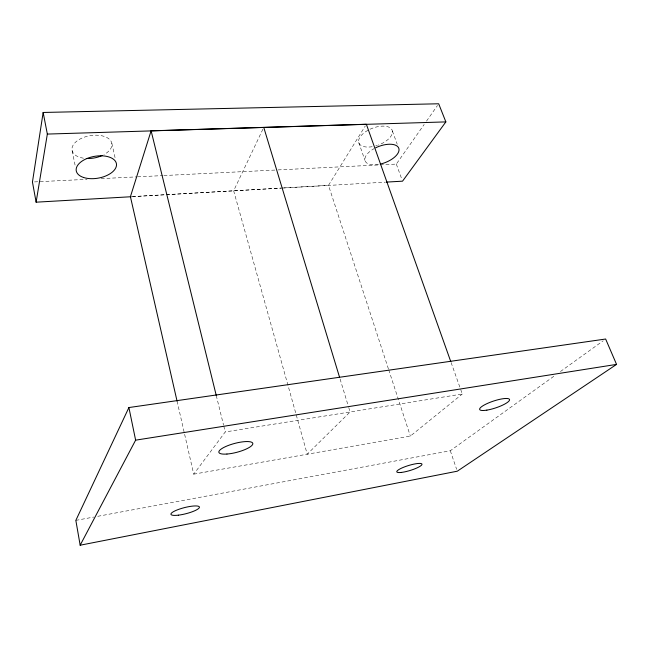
<?xml version="1.0" encoding="UTF-8"?>
<svg xmlns="http://www.w3.org/2000/svg" width="649" height="649" viewBox="0 0 649 649"><rect width="100%" height="100%" fill="white"/><g stroke="black" fill="none" stroke-linecap="round" stroke-linejoin="round"><path stroke-width="0.49" stroke-dasharray="3.25 2.43" d="M262.894 129.183L233.656 190.782L307.22 454.219L350.087 411.969L348.318 406.16M388.402 368.851L328.499 185.346L365.29 125.963M278.064 169.908L396.32 164.083L424.178 124.438M426.498 121.136L437.523 105.438M177.055 401.098L193.718 474.168L225.235 431.958L462.299 394.008L460.263 388.289M193.718 474.168L410.355 436.096L462.299 394.008M97.748 516.312L450.301 450.755L554.684 375.674M560.436 371.536L603.181 340.798M75.844 520.384L93.764 517.058M132.445 196.582L283.094 187.95M284.1 187.894L328.499 185.346M132.274 196.671L281.066 188.137M282.08 188.08L385.328 182.166M34.47 181.915L87.031 179.327M101.179 178.629L136.558 176.885M137.572 176.836L162.834 175.595M163.848 175.538L277.05 169.965M392.377 131.017L397.229 144.224M396.32 164.083L401.845 179.278M451.112 362.556L459.922 387.339M358.719 142.464L364.981 160.433M450.301 450.755L456.645 469.341M388.719 369.808L410.355 436.096M340.1 379.057L348.026 405.195M216.271 395.541L223.54 425.063M223.783 426.052L225.235 431.958M111.839 143.356L115.319 158.81M72.144 150.771L75.535 167.369M83.461 158.194A20.2 11.333 -9.6 0 1 75.446 142.277A20.2 11.333 -9.6 0 1 105.803 137.012A20.2 11.333 -9.6 0 1 103.929 154.64M370.044 129.224A17.815 8.924 -20.9 0 1 391.947 129.759A17.815 8.924 -20.9 0 1 378.278 145.084M377.418 145.384A17.815 8.924 -20.9 0 1 375.682 145.928M372.218 146.706A17.815 8.924 -20.9 0 1 358.646 142.131A17.815 8.924 -20.9 0 1 369.208 129.63M378.505 164.448A17.977 8.68 -20.7 0 1 365.022 160.554A17.977 8.68 -20.7 0 1 374.027 148.67"/><path stroke-width="0.97" d="M386.333 182.101L402.534 181.176L445.863 121.898L438.683 103.783L43.15 112.464L32.45 182.02L36.117 202.18L131.26 196.728M36.117 202.18L47.336 134.075L43.15 112.464M450.771 361.598L366.361 124.243L151.112 130.814L130.417 196.696L177.055 401.098M128.9 407.548L75.844 520.384L80.16 545.217L457.285 471.198L616.55 364.397L605.639 339.021L128.9 407.548L135.625 440.16L80.16 545.217M135.625 440.16L616.55 364.397M47.336 134.075L445.863 121.898M263.754 127.374L339.516 377.126M151.112 130.814L216.271 395.541M102.226 155.492A20.2 11.333 -9.6 0 1 86.349 158.486M375.674 147.802A17.977 8.68 -20.7 0 1 398.875 148.54A17.977 8.68 -20.7 0 1 380.241 164.1M401.041 472.464A13.199 2.604 -17 0 0 421.761 464.887A13.199 2.604 -17 0 0 405.26 466.623A13.199 2.604 -17 0 0 401.041 472.464M486.872 410.127A15.738 3.578 -18.4 0 0 509.579 399.849A15.738 3.578 -18.4 0 0 487.358 403.459A15.738 3.578 -18.4 0 0 486.872 410.127M226.947 454.04A17.539 4.567 -14.8 0 0 252.826 443.802A17.539 4.567 -14.8 0 0 227.734 445.685A17.539 4.567 -14.8 0 0 226.947 454.04M178.345 515.168A14.708 3.14 -14.3 0 0 199.446 507.145A14.708 3.14 -14.3 0 0 177.737 509.716A14.708 3.14 -14.3 0 0 178.345 515.168M83.599 177.493A20.403 11.057 -10 0 0 116.26 166.558A20.403 11.057 -10 0 0 89.1 157.707A20.403 11.057 -10 0 0 83.599 177.493"/></g></svg>
